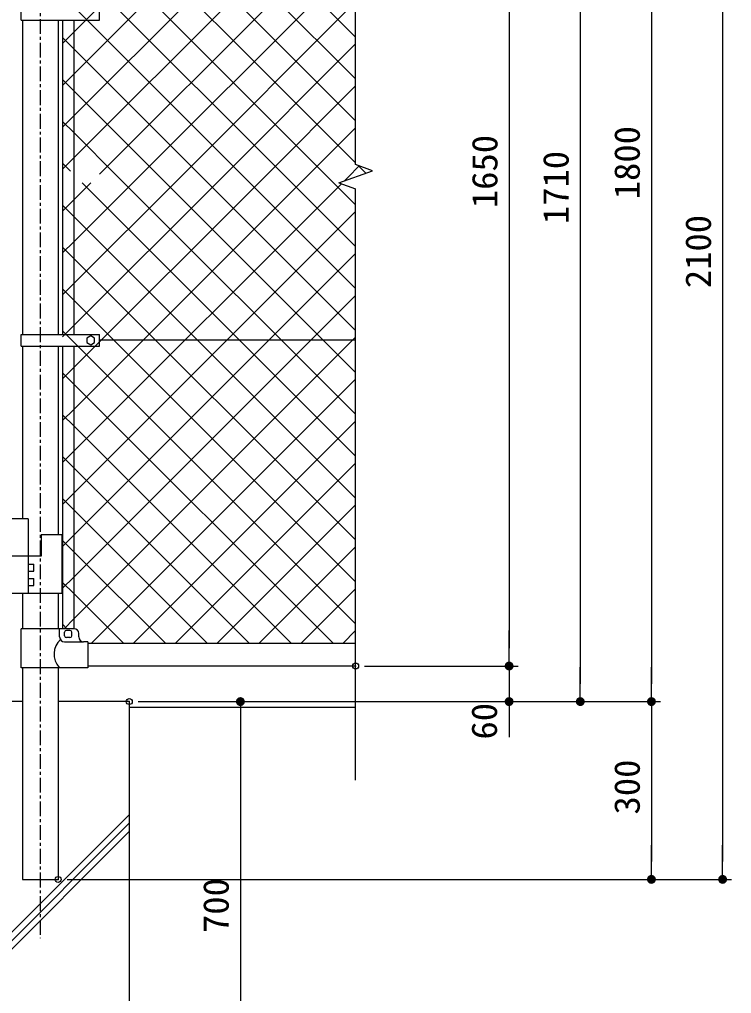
# Model space of a CAD drawing. Units: millimetres, scale not verified. Extents: x -4455 to 4455, y -3150 to 3150.
# Drawn here: x -1987 to -786, y -1048 to 595 of the extents above; entities that cross this region are included whole.
import ezdxf
from ezdxf.enums import TextEntityAlignment as Align

# ---------------------------------------------------------------- set-up
doc = ezdxf.new("R2010")
doc.units = ezdxf.units.MM
doc.header["$LTSCALE"] = 20
doc.header["$PDMODE"] = 32
doc.header["$PDSIZE"] = 10
doc.linetypes.add('USER1', pattern=[2, 1.25, -0.25, 0.25, -0.25])
doc.linetypes.add('USER3', pattern=[1.125, 0.75, -0.125, 0.125, -0.125])
for name, color, linetype, lineweight in [('0-1_8部品', 7, 'Continuous', 25), ('0-2_4基礎', 4, 'Continuous', 25), ('0-3_1部材', 7, 'Continuous', 25), ('0-4_中心線', 1, 'USER3', 25), ('0-5_5寸法', 1, 'Continuous', 25), ('0-6_SUNPOU', 1, 'Continuous', 25), ('0-D_2網', 4, 'Continuous', 25)]:
    doc.layers.add(name, color=color, linetype=linetype, lineweight=lineweight)
doc.layers.add('0-7_DEFPOINTS', color=7, linetype='Continuous')
doc.styles.add('ＭＳ ゴシック', font='')
doc.styles.get('ＭＳ ゴシック').set_extended_font_data('MS Gothic')

# ---------------------------------------------------------------- blocks, each defined once
blk = doc.blocks.new('M1')
at = {"layer": '0-6_SUNPOU'}
blk.add_line((-5, 0), (-38.58, 0), dxfattribs=at)
for points in [[(0, 0), (-5, 0), (-4.96, 0.63)], [(0, 0), (-4.96, -0.63), (-5, 0)], [(0, 0), (-4.96, 0.63), (-4.84, 1.24)], [(0, 0), (-4.84, -1.24), (-4.96, -0.63)], [(0, 0), (-4.84, 1.24), (-4.65, 1.84)], [(0, 0), (-4.65, -1.84), (-4.84, -1.24)], [(0, 0), (-4.65, 1.84), (-4.38, 2.41)], [(0, 0), (-4.38, -2.41), (-4.65, -1.84)], [(0, 0), (-4.38, 2.41), (-4.05, 2.94)], [(0, 0), (-4.05, -2.94), (-4.38, -2.41)], [(0, 0), (-4.05, 2.94), (-3.64, 3.42)], [(0, 0), (-3.64, -3.42), (-4.05, -2.94)], [(0, 0), (-3.64, 3.42), (-3.19, 3.85)], [(0, 0), (-3.19, -3.85), (-3.64, -3.42)], [(0, 0), (-3.19, 3.85), (-2.68, 4.22)], [(0, 0), (-2.68, -4.22), (-3.19, -3.85)], [(0, 0), (-2.68, 4.22), (-2.13, 4.52)], [(0, 0), (-2.13, -4.52), (-2.68, -4.22)], [(0, 0), (-2.13, 4.52), (-1.55, 4.76)], [(0, 0), (-1.55, -4.76), (-2.13, -4.52)], [(0, 0), (-1.55, 4.76), (-0.94, 4.91)], [(0, 0), (-0.94, -4.91), (-1.55, -4.76)], [(0, 0), (-0.94, 4.91), (-0.31, 4.99)], [(0, 0), (-0.31, -4.99), (-0.94, -4.91)], [(0, 0), (-0.31, 4.99), (0.31, 4.99)], [(0, 0), (0.31, -4.99), (-0.31, -4.99)], [(0, 0), (0.31, 4.99), (0.94, 4.91)], [(0, 0), (0.94, 4.91), (1.55, 4.76)], [(0, 0), (1.55, 4.76), (2.13, 4.52)], [(0, 0), (2.13, 4.52), (2.68, 4.22)], [(0, 0), (2.68, 4.22), (3.19, 3.85)], [(0, 0), (3.19, 3.85), (3.64, 3.42)], [(0, 0), (3.64, 3.42), (4.05, 2.94)], [(0, 0), (4.05, 2.94), (4.38, 2.41)], [(0, 0), (4.38, 2.41), (4.65, 1.84)], [(0, 0), (4.65, 1.84), (4.84, 1.24)], [(0, 0), (4.84, 1.24), (4.96, 0.63)], [(0, 0), (4.96, 0.63), (5, 0)], [(0, 0), (0.94, -4.91), (0.31, -4.99)], [(0, 0), (1.55, -4.76), (0.94, -4.91)], [(0, 0), (2.13, -4.52), (1.55, -4.76)], [(0, 0), (2.68, -4.22), (2.13, -4.52)], [(0, 0), (3.19, -3.85), (2.68, -4.22)], [(0, 0), (3.64, -3.42), (3.19, -3.85)], [(0, 0), (4.05, -2.94), (3.64, -3.42)], [(0, 0), (4.38, -2.41), (4.05, -2.94)], [(0, 0), (4.65, -1.84), (4.38, -2.41)], [(0, 0), (4.84, -1.24), (4.65, -1.84)], [(0, 0), (4.96, -0.63), (4.84, -1.24)], [(0, 0), (5, 0), (4.96, -0.63)]]:
    blk.add_solid(points, dxfattribs=at)

msp = doc.modelspace()

# ---------------------------------------------------------------- linework, layer by layer
at = {"layer": '0-1_8部品'}
for p, q in [((-1984.05, 593.96), (-1984.05, 613.96)), ((-1851.55, 593.96), (-1851.55, 613.96)), ((-1984.05, 593.96), (-1851.55, 593.96)), ((-1984.05, 43.96), (-1984.05, 63.96)), ((-1984.05, 63.96), (-1851.55, 63.96)), ((-1866.55, 61.47), (-1873.05, 57.72)), ((-1873.05, 57.72), (-1873.05, 50.21)), ((-1873.05, 50.21), (-1866.55, 46.46)), ((-1860.05, 57.72), (-1866.55, 61.47)), ((-1866.55, 46.46), (-1860.05, 50.21)), ((-1860.05, 50.21), (-1860.05, 57.72)), ((-1851.55, 43.96), (-1851.55, 63.96)), ((-1984.05, 43.96), (-1851.55, 43.96)), ((-1972.05, -247.21), (-2053.05, -247.21)), ((-1972.05, -247.21), (-1972.05, -373.21)), ((-1950.05, -274.21), (-1950.05, -310.21)), ((-1915.05, -274.21), (-1950.05, -274.21)), ((-1915.05, -274.21), (-1915.05, -373.21)), ((-1950.05, -310.21), (-2028.05, -310.21)), ((-1972.05, -323.71), (-1962.55, -323.71)), ((-1962.55, -335.71), (-1962.55, -323.71)), ((-1972.05, -335.71), (-1962.55, -335.71)), ((-1972.05, -347.71), (-1962.55, -347.71)), ((-1972.05, -359.71), (-1962.55, -359.71)), ((-1962.55, -359.71), (-1962.55, -347.71)), ((-1915.05, -373.21), (-2006.05, -373.21)), ((-1894.55, -432.61), (-1984.1, -432.61)), ((-1919, -446.61), (-1919, -432.61)), ((-1910.55, -444.61), (-1910.55, -438.61)), ((-1901.55, -435.61), (-1907.55, -435.61)), ((-1898.55, -444.61), (-1898.55, -438.61)), ((-1886.55, -446.61), (-1886.55, -440.61)), ((-1911, -454.61), (-1878.55, -454.61)), ((-1901.55, -447.61), (-1907.55, -447.61)), ((-1871.55, -454.61), (-1878.55, -454.61)), ((-1871.55, -454.61), (-1871.55, -498.61))]:
    msp.add_line(p, q, dxfattribs=at)
msp.add_lwpolyline([(-1871.55, -498.61), (-1984.1, -498.61), (-1984.1, -432.61)], dxfattribs=at)
for centre, radius, start, end in [((-1907.55, -438.61), 3, 90, 180), ((-1901.55, -438.61), 3, 0, 90), ((-1894.55, -440.61), 8, 0, 90), ((-1894.5, -475.41), 33.86, 133.47703, 221.75112), ((-1911, -446.61), 8, 180, 270), ((-1907.55, -444.61), 3, 180, 270), ((-1901.55, -444.61), 3, 270, 0), ((-1878.55, -446.61), 8, 180, 270)]:
    msp.add_arc(centre, radius, start, end, dxfattribs=at)
at = {"layer": '0-2_4基礎', "color": 7}
for p, q in [((-1981.55, -555.61), (-2101.55, -555.61)), ((-1801.55, -555.61), (-1921.55, -555.61)), ((-1801.55, -555.61), (-1801.55, -1255.61))]:
    msp.add_line(p, q, dxfattribs=at)
at = {"layer": '0-2_4基礎'}
for p, q in [((-2101.55, -1046.53), (-1801.55, -746.53)), ((-2101.55, -1060.68), (-1801.55, -760.68)), ((-2101.55, -1074.82), (-1801.55, -774.82))]:
    msp.add_line(p, q, dxfattribs=at)
at = {"layer": '0-3_1部材', "color": 4}
for p, q in [((-1419.87, 384.56), (-1419.87, 1319.26)), ((-1419.87, 350.34), (-1419.87, 384.56)), ((-1448.06, 319.56), (-1419.87, 309.3)), ((-1419.87, -687.96), (-1419.87, 309.3))]:
    msp.add_line(p, q, dxfattribs=at)
at = {"layer": '0-3_1部材'}
for p, q in [((-1981.55, 593.96), (-1981.56, 63.96)), ((-1921.55, 593.96), (-1921.55, 63.96)), ((-1914.05, 593.96), (-1914.05, 63.96)), ((-1895.05, 593.96), (-1895.05, 63.96)), ((-1419.87, 53.96), (-1851.55, 53.96)), ((-1981.55, 43.96), (-1981.55, -247.21)), ((-1921.55, 43.96), (-1921.55, -274.21)), ((-1914.05, 43.96), (-1914.05, -432.61)), ((-1895.05, 43.96), (-1895.05, -432.61)), ((-1981.56, -373.21), (-1981.55, -432.61)), ((-1921.55, -373.21), (-1921.55, -432.61)), ((-1419.87, -457.61), (-1871.55, -457.61)), ((-1981.55, -498.61), (-1981.55, -855.61)), ((-1921.55, -498.61), (-1921.55, -855.61)), ((-1419.87, -495.61), (-1871.55, -495.61)), ((-1419.87, -565.61), (-1801.55, -565.61)), ((-1981.55, -855.61), (-1921.55, -855.61))]:
    msp.add_line(p, q, dxfattribs=at)
at = {"layer": '0-3_1部材', "color": 4}
msp.add_lwpolyline([(-1448.06, 319.56), (-1391.68, 340.08), (-1419.87, 350.34)], dxfattribs=at)
at = {"layer": '0-4_中心線', "linetype": 'USER1'}
msp.add_line((-1951.55, 1275.89), (-1951.55, -954.51), dxfattribs=at)
at = {"layer": '0-5_5寸法'}
for p, q in [((-921.08, 1214.39), (-921.08, -525.61)), ((-801.08, 1214.39), (-801.08, -825.61)), ((-1161.08, 1124.39), (-1161.08, -465.61)), ((-1041.08, 1124.39), (-1041.08, -525.61)), ((-1161.08, -465.61), (-1161.08, -435.61)), ((-1404.87, -495.61), (-1146.08, -495.61)), ((-1404.87, -495.61), (-1146.08, -495.61)), ((-1161.08, -495.61), (-1161.08, -555.61)), ((-1786.55, -555.61), (-1146.08, -555.61)), ((-1786.55, -555.61), (-1026.08, -555.61)), ((-1786.55, -555.61), (-906.08, -555.61)), ((-1786.55, -555.61), (-906.08, -555.61)), ((-1786.55, -555.61), (-1599.18, -555.61)), ((-1614.18, -585.61), (-1614.18, -1225.61)), ((-1161.08, -585.61), (-1161.08, -615.61)), ((-921.08, -585.61), (-921.08, -825.61)), ((-1906.55, -855.61), (-786.08, -855.61)), ((-1906.55, -855.61), (-906.08, -855.61))]:
    msp.add_line(p, q, dxfattribs=at)
at = {"layer": '0-7_DEFPOINTS'}
for p in [(-1419.87, -495.61), (-1161.08, -495.61), (-1801.55, -555.61), (-1161.08, -555.61), (-1041.08, -555.61), (-921.08, -555.61), (-1921.55, -855.61), (-921.08, -855.61), (-801.08, -855.61)]:
    msp.add_point(p, dxfattribs=at)
at = {"layer": '0-D_2網'}
for p, q in [((-1419.87, 565.56), (-1895.05, 1040.74)), ((-1419.87, 494.85), (-1895.05, 970.03)), ((-1895.05, 432.39), (-1419.87, 907.57)), ((-1419.87, 424.14), (-1895.05, 899.32)), ((-1895.05, 361.68), (-1419.87, 836.86)), ((-1466.54, 329.39), (-1895.05, 757.9)), ((-1851.55, 334.47), (-1419.87, 766.15)), ((-1785.92, 329.39), (-1419.87, 695.44)), ((-1537.25, 329.39), (-1895.05, 687.19)), ((-1715.21, 329.39), (-1419.87, 624.73)), ((-1607.97, 329.39), (-1895.05, 616.48)), ((-1895.05, 545.77), (-1914.05, 564.77)), ((-1678.68, 329.39), (-1895.05, 545.77)), ((-1644.5, 329.39), (-1419.87, 554.02)), ((-1895.05, 475.06), (-1914.05, 494.06)), ((-1749.39, 329.39), (-1895.05, 475.06)), ((-1914.05, 413.39), (-1895.05, 432.39)), ((-1895.05, 404.35), (-1914.05, 423.35)), ((-1820.1, 329.39), (-1895.05, 404.35)), ((-1914.05, 342.68), (-1895.05, 361.68)), ((-1900.81, 339.39), (-1914.05, 352.64)), ((-1402.56, 336.12), (-1415.02, 348.57)), ((-1895.05, 220.26), (-1785.92, 329.39)), ((-1895.05, 149.55), (-1715.21, 329.39)), ((-1895.05, 78.84), (-1644.5, 329.39)), ((-1419.87, -70.83), (-1820.1, 329.39)), ((-1419.87, -0.12), (-1749.39, 329.39)), ((-1419.87, 70.59), (-1678.68, 329.39)), ((-1419.87, 141.3), (-1607.97, 329.39)), ((-1419.87, 212.01), (-1537.25, 329.39)), ((-1419.87, 282.72), (-1466.54, 329.39)), ((-1419.87, -141.54), (-1880.81, 319.39)), ((-1895.05, 262.93), (-1914.05, 281.93)), ((-1419.87, -212.25), (-1895.05, 262.93)), ((-1914.05, 201.26), (-1895.05, 220.26)), ((-1895.05, 192.22), (-1914.05, 211.22)), ((-1895.05, -274.72), (-1419.87, 200.47)), ((-1419.87, -282.97), (-1895.05, 192.22)), ((-1914.05, 130.55), (-1895.05, 149.55)), ((-1895.05, -345.43), (-1419.87, 129.76)), ((-1914.05, 59.84), (-1895.05, 78.84)), ((-1895.05, -19.92), (-1914.05, -0.92)), ((-1865.82, -457.61), (-1419.87, -11.67)), ((-1457.36, -457.61), (-1895.05, -19.92)), ((-1895.05, -90.63), (-1914.05, -71.63)), ((-1528.07, -457.61), (-1895.05, -90.63)), ((-1795.1, -457.61), (-1419.87, -82.38)), ((-1895.05, -161.34), (-1914.05, -142.34)), ((-1598.78, -457.61), (-1895.05, -161.34)), ((-1724.39, -457.61), (-1419.87, -153.09)), ((-1895.05, -232.05), (-1914.05, -213.05)), ((-1653.68, -457.61), (-1419.87, -223.8)), ((-1669.49, -457.61), (-1895.05, -232.05)), ((-1914.05, -293.72), (-1895.05, -274.72)), ((-1895.05, -302.76), (-1914.05, -283.76)), ((-1582.97, -457.61), (-1419.87, -294.51)), ((-1740.2, -457.61), (-1895.05, -302.76)), ((-1914.05, -364.43), (-1895.05, -345.43)), ((-1895.05, -373.47), (-1914.05, -354.47)), ((-1810.91, -457.61), (-1895.05, -373.47)), ((-1512.26, -457.61), (-1419.87, -365.22)), ((-1906.63, -432.61), (-1914.05, -425.18)), ((-1441.55, -457.61), (-1419.87, -435.93))]:
    msp.add_line(p, q, dxfattribs=at)
for points in [[(-1914.05, 554.81), (-1895.05, 573.81), (-1419.87, 1048.99)], [(-1914.05, 484.1), (-1895.05, 503.1), (-1419.87, 978.28)], [(-1419.87, 353.43), (-1895.05, 828.61), (-1914.05, 847.61)], [(-1914.05, -10.87), (-1895.05, 8.13), (-1573.79, 329.39), (-1419.87, 483.31)], [(-1914.05, -81.58), (-1895.05, -62.58), (-1503.08, 329.39), (-1419.87, 412.6)], [(-1438.85, 322.91), (-1432.37, 329.39), (-1413.67, 348.09)], [(-1914.05, 271.97), (-1895.05, 290.97), (-1866.63, 319.39)], [(-1914.05, -152.29), (-1895.05, -133.29), (-1443.76, 318)], [(-1914.05, -223), (-1895.05, -204), (-1419.87, 271.18)], [(-1419.87, -353.68), (-1895.05, 121.51), (-1914.05, 140.51)], [(-1419.87, -424.39), (-1895.05, 50.79), (-1914.05, 69.8)], [(-1911.53, -432.61), (-1895.05, -416.14), (-1419.87, 59.05)]]:
    msp.add_lwpolyline(points, dxfattribs=at)

# ---------------------------------------------------------------- block references
at = {"layer": '0-5_5寸法', "xscale": 1.5, "yscale": 1.5}
for p, rotation in [((-1161.08, -495.61), 270), ((-1161.08, -495.61), 270), ((-1041.08, -555.61), 270), ((-921.08, -555.61), 270), ((-1614.18, -555.61), 90), ((-1161.08, -555.61), 90), ((-921.08, -555.61), 90), ((-921.08, -855.61), 270), ((-801.08, -855.61), 270)]:
    msp.add_blockref('M1', p, dxfattribs=dict(at, rotation=rotation))

# ---------------------------------------------------------------- texts
at = {"layer": '0-5_5寸法', "color": 3, "style": 'ＭＳ ゴシック', "width": 1.05}
for s, p in [('1800', (-927.75, 291.89)), ('1650', (-1167.75, 276.89)), ('1710', (-1047.75, 249.89)), ('2100', (-807.75, 141.89)), ('60', (-1168.5, -619.64)), ('300', (-927.75, -746.11)), ('700', (-1620.86, -946.11))]:
    msp.add_text(s, height=43.26, rotation=90, dxfattribs=at).set_placement(p, align=Align.BOTTOM_LEFT)

doc.saveas('drawing.dxf')
